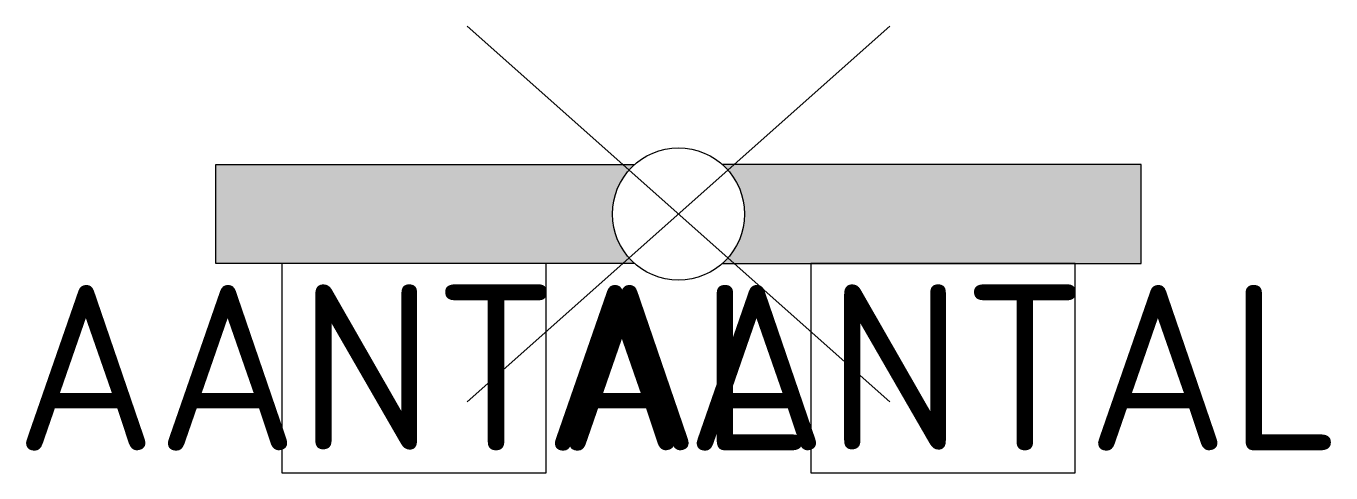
# Model space of a CAD drawing. Extents: x -9.9 to 9.9, y -3.9 to 2.8.
import ezdxf
from ezdxf.enums import TextEntityAlignment as Align

# ---------------------------------------------------------------- set-up
doc = ezdxf.new("R2010")
doc.units = 0
doc.styles.add('NLCS-ISO', font='NLCS-ISO.ttf')

msp = doc.modelspace()

# ---------------------------------------------------------------- hatches: boundary and pattern name
h = msp.add_hatch(color=256)
h.dxf.hatch_style = 1
h.paths.add_polyline_path([(-0.747, 0.664), (-0.843, 0.75), (-7, 0.75), (-7, -0.75), (-0.843, -0.75), (-0.747, -0.664, -0.183732), (-1, 0, -0.183732)])
h.paths.add_polyline_path([(7, 0.75), (0.843, 0.75), (0.747, 0.664, -0.183732), (1, 0, -0.183732), (0.747, -0.664), (0.843, -0.75), (7, -0.75)])
h.paths.add_polyline_path([(0.747, -0.664, -0.030319), (0.661, -0.75), (0.843, -0.75)])
h.paths.add_polyline_path([(-0.747, -0.664), (-0.843, -0.75), (-0.661, -0.75, -0.030319)])
h.paths.add_polyline_path([(-0.661, 0.75), (-0.843, 0.75), (-0.747, 0.664, -0.030319)])
h.paths.add_polyline_path([(0.843, 0.75), (0.661, 0.75, -0.030319), (0.747, 0.664)])

# ---------------------------------------------------------------- linework, layer by layer
for p, q in [((-3.195, -2.841), (3.195, 2.841)), ((-3.195, 2.841), (3.195, -2.841))]:
    msp.add_line(p, q)
at = {"flags": 128}
for points in [[(-0.661, -0.75), (-7, -0.75), (-7, 0.75), (-0.661, 0.75)], [(0.661, -0.75), (7, -0.75), (7, 0.75), (0.661, 0.75)]]:
    msp.add_lwpolyline(points, dxfattribs=at)
for points in [[(-6, -0.75), (-6, -3.914), (-2, -3.914), (-2, -0.75)], [(2, -0.75), (2, -3.914), (6, -3.914), (6, -0.75)]]:
    msp.add_lwpolyline(points, close=True, dxfattribs=at)
msp.add_circle((0, 0), 1)

# ---------------------------------------------------------------- texts
at = {"style": 'NLCS-ISO'}
for p in [(-4, -3.572), (4, -3.572)]:
    msp.add_attdef('AANTAL', text='', height=2.5, dxfattribs=at).set_placement(p, align=Align.CENTER)

doc.saveas('drawing.dxf')
